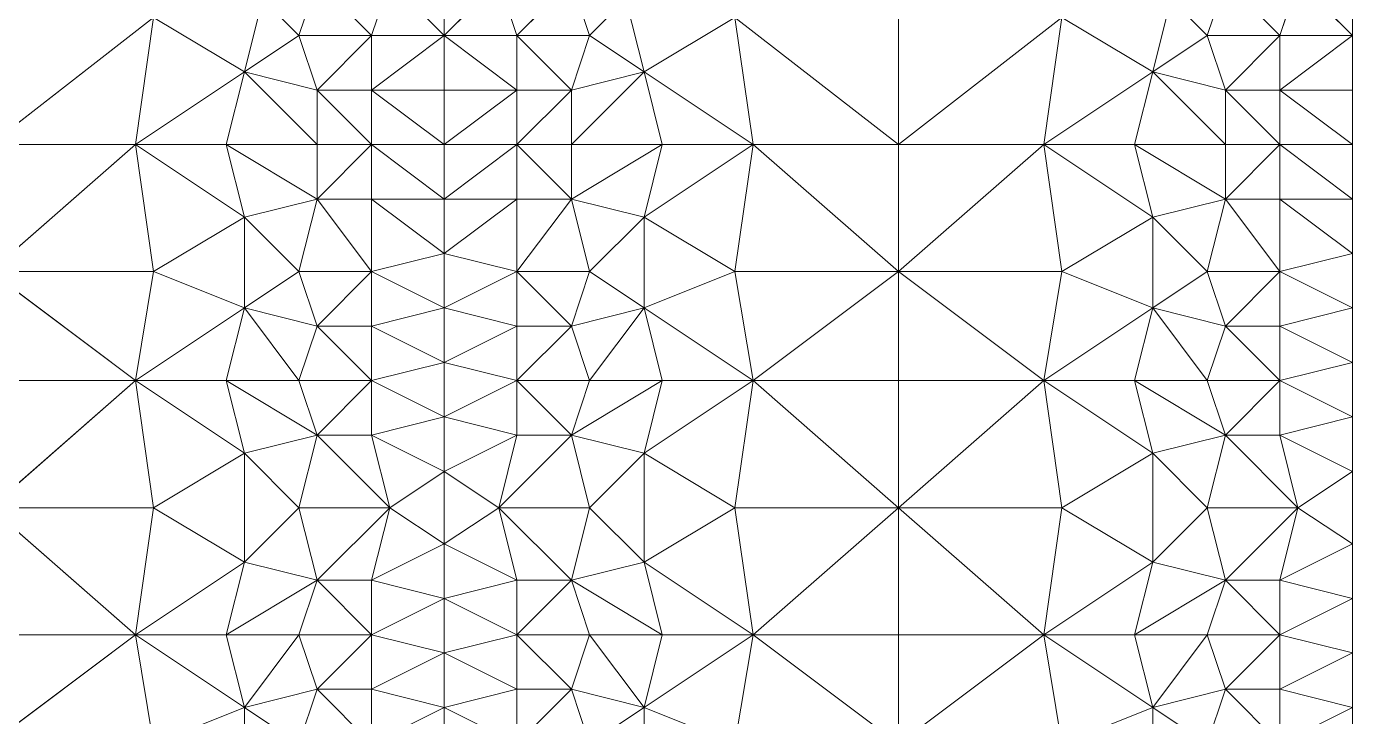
# Model space of a CAD drawing. Header units: metres. Extents: x 0 to 8, y 0 to 4.
# Drawn here: x 1.27 to 2, y 1.385 to 1.765 of the extents above; entities that cross this region are included whole.
import ezdxf

# ---------------------------------------------------------------- set-up
doc = ezdxf.new("R2010")
doc.units = ezdxf.units.M
doc.header["$MEASUREMENT"] = 0
for name, color, linetype, lineweight in [('DL_FE_MESH', 134, 'Continuous', 0), ('DL_FE_MESH_CELLS_2', 132, 'Continuous', 0), ('DL_FE_MESH_CELLS_7', 132, 'Continuous', 0), ('DL_TOPOLOGY', 7, 'Continuous', 0)]:
    doc.layers.add(name, color=color, linetype=linetype, lineweight=lineweight)

msp = doc.modelspace()

# ---------------------------------------------------------------- linework, layer by layer
at = {"layer": 'DL_FE_MESH'}
for p, q in [((1.42, 1.76), (1.43, 1.79)), ((1.46, 1.76), (1.43, 1.79)), ((1.47, 1.79), (1.46, 1.76)), ((1.47, 1.79), (1.5, 1.76)), ((1.53, 1.79), (1.5, 1.76)), ((1.54, 1.76), (1.53, 1.79)), ((1.54, 1.76), (1.57, 1.79)), ((1.57, 1.79), (1.58, 1.76)), ((1.93, 1.79), (1.92, 1.76)), ((1.93, 1.79), (1.96, 1.76)), ((1.97, 1.79), (1.96, 1.76)), ((1.97, 1.79), (2, 1.76)), ((1.4, 1.78), (1.39, 1.74)), ((1.42, 1.76), (1.4, 1.78)), ((1.6, 1.78), (1.58, 1.76)), ((1.61, 1.74), (1.6, 1.78)), ((1.75, 1.78), (1.75, 1.7)), ((1.89, 1.74), (1.9, 1.78)), ((1.9, 1.78), (1.92, 1.76)), ((1.34, 1.77), (1.25, 1.7)), ((1.33, 1.7), (1.34, 1.77)), ((1.34, 1.77), (1.39, 1.74)), ((1.66, 1.77), (1.61, 1.74)), ((1.66, 1.77), (1.75, 1.7)), ((1.66, 1.77), (1.67, 1.7)), ((1.75, 1.7), (1.84, 1.77)), ((1.84, 1.77), (1.83, 1.7)), ((1.84, 1.77), (1.89, 1.74)), ((1.39, 1.74), (1.42, 1.76)), ((1.43, 1.73), (1.42, 1.76)), ((1.42, 1.76), (1.46, 1.76)), ((1.46, 1.76), (1.43, 1.73)), ((1.46, 1.73), (1.5, 1.76)), ((1.5, 1.76), (1.46, 1.76)), ((1.46, 1.76), (1.46, 1.73)), ((1.5, 1.76), (1.54, 1.76)), ((1.54, 1.73), (1.5, 1.76)), ((1.54, 1.73), (1.54, 1.76)), ((1.58, 1.76), (1.54, 1.76)), ((1.54, 1.76), (1.57, 1.73)), ((1.58, 1.76), (1.57, 1.73)), ((1.58, 1.76), (1.61, 1.74)), ((1.92, 1.76), (1.89, 1.74)), ((1.96, 1.76), (1.92, 1.76)), ((1.92, 1.76), (1.93, 1.73)), ((1.93, 1.73), (1.96, 1.76)), ((1.96, 1.73), (2, 1.76)), ((2, 1.76), (1.96, 1.76)), ((1.96, 1.76), (1.96, 1.73)), ((1.33, 1.7), (1.39, 1.74)), ((1.38, 1.7), (1.39, 1.74)), ((1.43, 1.7), (1.39, 1.74)), ((1.43, 1.73), (1.39, 1.74)), ((1.57, 1.7), (1.61, 1.74)), ((1.61, 1.74), (1.57, 1.73)), ((1.61, 1.74), (1.67, 1.7)), ((1.61, 1.74), (1.62, 1.7)), ((1.89, 1.74), (1.83, 1.7)), ((1.89, 1.74), (1.88, 1.7)), ((1.93, 1.73), (1.89, 1.74)), ((1.89, 1.74), (1.93, 1.7)), ((1.43, 1.7), (1.43, 1.73)), ((1.43, 1.73), (1.46, 1.73)), ((1.46, 1.7), (1.43, 1.73)), ((1.5, 1.73), (1.46, 1.73)), ((1.46, 1.73), (1.5, 1.7)), ((1.46, 1.73), (1.46, 1.7)), ((1.5, 1.73), (1.54, 1.73)), ((1.54, 1.73), (1.5, 1.7)), ((1.54, 1.7), (1.54, 1.73)), ((1.54, 1.7), (1.57, 1.73)), ((1.57, 1.73), (1.54, 1.73)), ((1.57, 1.73), (1.57, 1.7)), ((1.96, 1.73), (1.93, 1.73)), ((1.93, 1.73), (1.96, 1.7)), ((1.93, 1.73), (1.93, 1.7)), ((2, 1.73), (1.96, 1.73)), ((1.96, 1.73), (2, 1.7)), ((1.96, 1.73), (1.96, 1.7)), ((1.25, 1.7), (1.33, 1.7)), ((1.33, 1.7), (1.25, 1.63)), ((1.34, 1.63), (1.33, 1.7)), ((1.33, 1.7), (1.38, 1.7)), ((1.39, 1.66), (1.33, 1.7)), ((1.39, 1.66), (1.38, 1.7)), ((1.38, 1.7), (1.43, 1.7)), ((1.43, 1.67), (1.38, 1.7)), ((1.43, 1.67), (1.43, 1.7)), ((1.43, 1.7), (1.46, 1.7)), ((1.46, 1.7), (1.43, 1.67)), ((1.5, 1.7), (1.46, 1.7)), ((1.46, 1.7), (1.5, 1.67)), ((1.46, 1.7), (1.46, 1.67)), ((1.5, 1.7), (1.54, 1.7)), ((1.54, 1.7), (1.5, 1.67)), ((1.54, 1.67), (1.54, 1.7)), ((1.57, 1.7), (1.54, 1.7)), ((1.54, 1.7), (1.57, 1.67)), ((1.57, 1.67), (1.62, 1.7)), ((1.62, 1.7), (1.57, 1.7)), ((1.57, 1.7), (1.57, 1.67)), ((1.61, 1.66), (1.67, 1.7)), ((1.62, 1.7), (1.61, 1.66)), ((1.67, 1.7), (1.62, 1.7)), ((1.67, 1.7), (1.66, 1.63)), ((1.75, 1.7), (1.67, 1.7)), ((1.67, 1.7), (1.75, 1.63)), ((1.75, 1.63), (1.83, 1.7)), ((1.83, 1.7), (1.75, 1.7)), ((1.75, 1.7), (1.75, 1.63)), ((1.88, 1.7), (1.83, 1.7)), ((1.83, 1.7), (1.89, 1.66)), ((1.83, 1.7), (1.84, 1.63)), ((1.93, 1.7), (1.88, 1.7)), ((1.88, 1.7), (1.93, 1.67)), ((1.88, 1.7), (1.89, 1.66)), ((1.93, 1.67), (1.96, 1.7)), ((1.96, 1.7), (1.93, 1.7)), ((1.93, 1.7), (1.93, 1.67)), ((2, 1.7), (1.96, 1.7)), ((1.96, 1.7), (2, 1.67)), ((1.96, 1.7), (1.96, 1.67)), ((1.39, 1.66), (1.43, 1.67)), ((1.42, 1.63), (1.43, 1.67)), ((1.43, 1.67), (1.46, 1.67)), ((1.46, 1.63), (1.43, 1.67)), ((1.5, 1.67), (1.46, 1.67)), ((1.46, 1.67), (1.5, 1.64)), ((1.46, 1.67), (1.46, 1.63)), ((1.5, 1.67), (1.54, 1.67)), ((1.54, 1.67), (1.5, 1.64)), ((1.54, 1.63), (1.54, 1.67)), ((1.54, 1.63), (1.57, 1.67)), ((1.57, 1.67), (1.54, 1.67)), ((1.57, 1.67), (1.61, 1.66)), ((1.57, 1.67), (1.58, 1.63)), ((1.93, 1.67), (1.89, 1.66)), ((1.93, 1.67), (1.92, 1.63)), ((1.96, 1.67), (1.93, 1.67)), ((1.93, 1.67), (1.96, 1.63)), ((2, 1.67), (1.96, 1.67)), ((1.96, 1.67), (2, 1.64)), ((1.96, 1.67), (1.96, 1.63)), ((1.34, 1.63), (1.39, 1.66)), ((1.39, 1.66), (1.39, 1.61)), ((1.42, 1.63), (1.39, 1.66)), ((1.61, 1.66), (1.58, 1.63)), ((1.61, 1.66), (1.66, 1.63)), ((1.61, 1.61), (1.61, 1.66)), ((1.89, 1.66), (1.84, 1.63)), ((1.89, 1.66), (1.92, 1.63)), ((1.89, 1.61), (1.89, 1.66)), ((1.5, 1.64), (1.46, 1.63)), ((1.5, 1.64), (1.54, 1.63)), ((2, 1.64), (1.96, 1.63)), ((1.25, 1.63), (1.34, 1.63)), ((1.33, 1.57), (1.25, 1.63)), ((1.33, 1.57), (1.34, 1.63)), ((1.34, 1.63), (1.39, 1.61)), ((1.39, 1.61), (1.42, 1.63)), ((1.43, 1.6), (1.42, 1.63)), ((1.42, 1.63), (1.46, 1.63)), ((1.46, 1.63), (1.43, 1.6)), ((1.46, 1.63), (1.5, 1.61)), ((1.46, 1.63), (1.46, 1.6)), ((1.54, 1.63), (1.5, 1.61)), ((1.54, 1.6), (1.54, 1.63)), ((1.58, 1.63), (1.54, 1.63)), ((1.54, 1.63), (1.57, 1.6)), ((1.58, 1.63), (1.57, 1.6)), ((1.58, 1.63), (1.61, 1.61)), ((1.66, 1.63), (1.61, 1.61)), ((1.75, 1.63), (1.66, 1.63)), ((1.66, 1.63), (1.67, 1.57)), ((1.67, 1.57), (1.75, 1.63)), ((1.84, 1.63), (1.75, 1.63)), ((1.75, 1.63), (1.83, 1.57)), ((1.75, 1.63), (1.75, 1.57)), ((1.84, 1.63), (1.83, 1.57)), ((1.84, 1.63), (1.89, 1.61)), ((1.92, 1.63), (1.89, 1.61)), ((1.96, 1.63), (1.92, 1.63)), ((1.92, 1.63), (1.93, 1.6)), ((1.93, 1.6), (1.96, 1.63)), ((1.96, 1.63), (2, 1.61)), ((1.96, 1.63), (1.96, 1.6)), ((1.39, 1.61), (1.33, 1.57)), ((1.38, 1.57), (1.39, 1.61)), ((1.42, 1.57), (1.39, 1.61)), ((1.43, 1.6), (1.39, 1.61)), ((1.5, 1.61), (1.46, 1.6)), ((1.5, 1.61), (1.54, 1.6)), ((1.61, 1.61), (1.57, 1.6)), ((1.58, 1.57), (1.61, 1.61)), ((1.61, 1.61), (1.67, 1.57)), ((1.61, 1.61), (1.62, 1.57)), ((1.89, 1.61), (1.83, 1.57)), ((1.89, 1.61), (1.88, 1.57)), ((1.93, 1.6), (1.89, 1.61)), ((1.89, 1.61), (1.92, 1.57)), ((2, 1.61), (1.96, 1.6)), ((1.42, 1.57), (1.43, 1.6)), ((1.43, 1.6), (1.46, 1.6)), ((1.46, 1.57), (1.43, 1.6)), ((1.46, 1.6), (1.5, 1.58)), ((1.46, 1.6), (1.46, 1.57)), ((1.54, 1.6), (1.5, 1.58)), ((1.54, 1.57), (1.54, 1.6)), ((1.54, 1.57), (1.57, 1.6)), ((1.57, 1.6), (1.54, 1.6)), ((1.57, 1.6), (1.58, 1.57)), ((1.93, 1.6), (1.92, 1.57)), ((1.96, 1.6), (1.93, 1.6)), ((1.93, 1.6), (1.96, 1.57)), ((1.96, 1.6), (2, 1.58)), ((1.96, 1.6), (1.96, 1.57)), ((1.5, 1.58), (1.46, 1.57)), ((1.5, 1.58), (1.54, 1.57)), ((2, 1.58), (1.96, 1.57)), ((1.25, 1.57), (1.33, 1.57)), ((1.33, 1.57), (1.25, 1.5)), ((1.34, 1.5), (1.33, 1.57)), ((1.33, 1.57), (1.38, 1.57)), ((1.39, 1.53), (1.33, 1.57)), ((1.39, 1.53), (1.38, 1.57)), ((1.38, 1.57), (1.42, 1.57)), ((1.43, 1.54), (1.38, 1.57)), ((1.43, 1.54), (1.42, 1.57)), ((1.42, 1.57), (1.46, 1.57)), ((1.46, 1.57), (1.43, 1.54)), ((1.46, 1.57), (1.5, 1.55)), ((1.46, 1.57), (1.46, 1.54)), ((1.54, 1.57), (1.5, 1.55)), ((1.54, 1.54), (1.54, 1.57)), ((1.58, 1.57), (1.54, 1.57)), ((1.54, 1.57), (1.57, 1.54)), ((1.57, 1.54), (1.62, 1.57)), ((1.58, 1.57), (1.57, 1.54)), ((1.62, 1.57), (1.58, 1.57)), ((1.61, 1.53), (1.67, 1.57)), ((1.62, 1.57), (1.61, 1.53)), ((1.67, 1.57), (1.62, 1.57)), ((1.67, 1.57), (1.66, 1.5)), ((1.75, 1.57), (1.67, 1.57)), ((1.67, 1.57), (1.75, 1.5)), ((1.75, 1.5), (1.83, 1.57)), ((1.83, 1.57), (1.75, 1.57)), ((1.75, 1.57), (1.75, 1.5)), ((1.88, 1.57), (1.83, 1.57)), ((1.83, 1.57), (1.89, 1.53)), ((1.83, 1.57), (1.84, 1.5)), ((1.92, 1.57), (1.88, 1.57)), ((1.88, 1.57), (1.93, 1.54)), ((1.88, 1.57), (1.89, 1.53)), ((1.96, 1.57), (1.92, 1.57)), ((1.92, 1.57), (1.93, 1.54)), ((1.93, 1.54), (1.96, 1.57)), ((1.96, 1.57), (2, 1.55)), ((1.96, 1.57), (1.96, 1.54)), ((1.5, 1.55), (1.46, 1.54)), ((1.5, 1.55), (1.54, 1.54)), ((2, 1.55), (1.96, 1.54)), ((1.39, 1.53), (1.43, 1.54)), ((1.42, 1.5), (1.43, 1.54)), ((1.43, 1.54), (1.46, 1.54)), ((1.47, 1.5), (1.43, 1.54)), ((1.46, 1.54), (1.5, 1.52)), ((1.46, 1.54), (1.47, 1.5)), ((1.5, 1.52), (1.54, 1.54)), ((1.53, 1.5), (1.54, 1.54)), ((1.53, 1.5), (1.57, 1.54)), ((1.57, 1.54), (1.54, 1.54)), ((1.61, 1.53), (1.57, 1.54)), ((1.57, 1.54), (1.58, 1.5)), ((1.93, 1.54), (1.89, 1.53)), ((1.93, 1.54), (1.92, 1.5)), ((1.96, 1.54), (1.93, 1.54)), ((1.93, 1.54), (1.97, 1.5)), ((1.96, 1.54), (2, 1.52)), ((1.96, 1.54), (1.97, 1.5)), ((1.34, 1.5), (1.39, 1.53)), ((1.39, 1.53), (1.39, 1.47)), ((1.42, 1.5), (1.39, 1.53)), ((1.61, 1.53), (1.58, 1.5)), ((1.61, 1.53), (1.66, 1.5)), ((1.61, 1.47), (1.61, 1.53)), ((1.89, 1.53), (1.84, 1.5)), ((1.89, 1.53), (1.92, 1.5)), ((1.89, 1.47), (1.89, 1.53)), ((1.5, 1.52), (1.47, 1.5)), ((1.5, 1.52), (1.53, 1.5)), ((2, 1.52), (1.97, 1.5)), ((1.25, 1.5), (1.34, 1.5)), ((1.33, 1.43), (1.25, 1.5)), ((1.33, 1.43), (1.34, 1.5)), ((1.39, 1.47), (1.34, 1.5)), ((1.39, 1.47), (1.42, 1.5)), ((1.43, 1.46), (1.42, 1.5)), ((1.42, 1.5), (1.47, 1.5)), ((1.47, 1.5), (1.43, 1.46)), ((1.47, 1.5), (1.46, 1.46)), ((1.5, 1.48), (1.47, 1.5)), ((1.5, 1.48), (1.53, 1.5)), ((1.54, 1.46), (1.53, 1.5)), ((1.58, 1.5), (1.53, 1.5)), ((1.53, 1.5), (1.57, 1.46)), ((1.58, 1.5), (1.57, 1.46)), ((1.58, 1.5), (1.61, 1.47)), ((1.66, 1.5), (1.61, 1.47)), ((1.75, 1.5), (1.66, 1.5)), ((1.66, 1.5), (1.67, 1.43)), ((1.67, 1.43), (1.75, 1.5)), ((1.84, 1.5), (1.75, 1.5)), ((1.75, 1.5), (1.83, 1.43)), ((1.75, 1.5), (1.75, 1.43)), ((1.84, 1.5), (1.83, 1.43)), ((1.84, 1.5), (1.89, 1.47)), ((1.92, 1.5), (1.89, 1.47)), ((1.97, 1.5), (1.92, 1.5)), ((1.92, 1.5), (1.93, 1.46)), ((1.93, 1.46), (1.97, 1.5)), ((1.97, 1.5), (1.96, 1.46)), ((2, 1.48), (1.97, 1.5)), ((1.5, 1.48), (1.46, 1.46)), ((1.54, 1.46), (1.5, 1.48)), ((2, 1.48), (1.96, 1.46)), ((1.39, 1.47), (1.33, 1.43)), ((1.38, 1.43), (1.39, 1.47)), ((1.39, 1.47), (1.43, 1.46)), ((1.61, 1.47), (1.57, 1.46)), ((1.61, 1.47), (1.67, 1.43)), ((1.61, 1.47), (1.62, 1.43)), ((1.89, 1.47), (1.83, 1.43)), ((1.89, 1.47), (1.88, 1.43)), ((1.93, 1.46), (1.89, 1.47)), ((1.43, 1.46), (1.38, 1.43)), ((1.42, 1.43), (1.43, 1.46)), ((1.43, 1.46), (1.46, 1.46)), ((1.46, 1.43), (1.43, 1.46)), ((1.5, 1.45), (1.46, 1.46)), ((1.46, 1.46), (1.46, 1.43)), ((1.5, 1.45), (1.54, 1.46)), ((1.54, 1.43), (1.54, 1.46)), ((1.54, 1.43), (1.57, 1.46)), ((1.57, 1.46), (1.54, 1.46)), ((1.57, 1.46), (1.62, 1.43)), ((1.57, 1.46), (1.58, 1.43)), ((1.88, 1.43), (1.93, 1.46)), ((1.93, 1.46), (1.92, 1.43)), ((1.96, 1.46), (1.93, 1.46)), ((1.93, 1.46), (1.96, 1.43)), ((2, 1.45), (1.96, 1.46)), ((1.96, 1.46), (1.96, 1.43)), ((1.46, 1.43), (1.5, 1.45)), ((1.54, 1.43), (1.5, 1.45)), ((1.96, 1.43), (2, 1.45)), ((1.25, 1.43), (1.33, 1.43)), ((1.33, 1.43), (1.25, 1.37)), ((1.34, 1.37), (1.33, 1.43)), ((1.33, 1.43), (1.38, 1.43)), ((1.39, 1.39), (1.33, 1.43)), ((1.39, 1.39), (1.38, 1.43)), ((1.38, 1.43), (1.42, 1.43)), ((1.42, 1.43), (1.39, 1.39)), ((1.43, 1.4), (1.42, 1.43)), ((1.42, 1.43), (1.46, 1.43)), ((1.46, 1.43), (1.43, 1.4)), ((1.5, 1.42), (1.46, 1.43)), ((1.46, 1.43), (1.46, 1.4)), ((1.5, 1.42), (1.54, 1.43)), ((1.54, 1.4), (1.54, 1.43)), ((1.58, 1.43), (1.54, 1.43)), ((1.54, 1.43), (1.57, 1.4)), ((1.58, 1.43), (1.57, 1.4)), ((1.62, 1.43), (1.58, 1.43)), ((1.58, 1.43), (1.61, 1.39)), ((1.61, 1.39), (1.67, 1.43)), ((1.62, 1.43), (1.61, 1.39)), ((1.67, 1.43), (1.62, 1.43)), ((1.67, 1.43), (1.66, 1.37)), ((1.75, 1.43), (1.67, 1.43)), ((1.67, 1.43), (1.75, 1.37)), ((1.75, 1.37), (1.83, 1.43)), ((1.83, 1.43), (1.75, 1.43)), ((1.75, 1.43), (1.75, 1.37)), ((1.83, 1.43), (1.89, 1.39)), ((1.88, 1.43), (1.83, 1.43)), ((1.83, 1.43), (1.84, 1.37)), ((1.92, 1.43), (1.88, 1.43)), ((1.88, 1.43), (1.89, 1.39)), ((1.89, 1.39), (1.92, 1.43)), ((1.96, 1.43), (1.92, 1.43)), ((1.92, 1.43), (1.93, 1.4)), ((1.93, 1.4), (1.96, 1.43)), ((2, 1.42), (1.96, 1.43)), ((1.96, 1.43), (1.96, 1.4)), ((1.46, 1.4), (1.5, 1.42)), ((1.54, 1.4), (1.5, 1.42)), ((1.96, 1.4), (2, 1.42)), ((1.39, 1.39), (1.43, 1.4)), ((1.42, 1.37), (1.43, 1.4)), ((1.43, 1.4), (1.46, 1.4)), ((1.46, 1.37), (1.43, 1.4)), ((1.5, 1.39), (1.46, 1.4)), ((1.46, 1.4), (1.46, 1.37)), ((1.5, 1.39), (1.54, 1.4)), ((1.54, 1.37), (1.54, 1.4)), ((1.54, 1.37), (1.57, 1.4)), ((1.57, 1.4), (1.54, 1.4)), ((1.57, 1.4), (1.61, 1.39)), ((1.57, 1.4), (1.58, 1.37)), ((1.93, 1.4), (1.89, 1.39)), ((1.93, 1.4), (1.92, 1.37)), ((1.96, 1.4), (1.93, 1.4)), ((1.93, 1.4), (1.96, 1.37)), ((2, 1.39), (1.96, 1.4)), ((1.96, 1.4), (1.96, 1.37)), ((1.34, 1.37), (1.39, 1.39)), ((1.39, 1.39), (1.39, 1.34)), ((1.42, 1.37), (1.39, 1.39)), ((1.46, 1.37), (1.5, 1.39)), ((1.54, 1.37), (1.5, 1.39)), ((1.61, 1.39), (1.58, 1.37)), ((1.61, 1.34), (1.61, 1.39)), ((1.66, 1.37), (1.61, 1.39)), ((1.89, 1.39), (1.84, 1.37)), ((1.89, 1.39), (1.92, 1.37)), ((1.89, 1.34), (1.89, 1.39)), ((1.96, 1.37), (2, 1.39))]:
    msp.add_line(p, q, dxfattribs=at)
at = {"layer": 'DL_FE_MESH_CELLS_2'}
for points in [[(1.53, 1.79), (1.5, 1.76), (1.54, 1.76)], [(1.54, 1.76), (1.57, 1.79), (1.53, 1.79)], [(1.58, 1.76), (1.57, 1.79), (1.54, 1.76)], [(1.6, 1.78), (1.57, 1.79), (1.58, 1.76)], [(1.92, 1.76), (1.93, 1.79), (1.9, 1.78)], [(1.96, 1.76), (1.93, 1.79), (1.92, 1.76)], [(1.96, 1.76), (1.97, 1.79), (1.93, 1.79)], [(2, 1.76), (1.97, 1.79), (1.96, 1.76)], [(1.61, 1.74), (1.6, 1.78), (1.58, 1.76)], [(1.66, 1.77), (1.6, 1.78), (1.61, 1.74)], [(1.75, 1.7), (1.75, 1.78), (1.66, 1.77)], [(1.75, 1.7), (1.84, 1.77), (1.75, 1.78)], [(1.89, 1.74), (1.9, 1.78), (1.84, 1.77)], [(1.92, 1.76), (1.9, 1.78), (1.89, 1.74)], [(1.61, 1.74), (1.67, 1.7), (1.66, 1.77)], [(1.75, 1.7), (1.66, 1.77), (1.67, 1.7)], [(1.83, 1.7), (1.84, 1.77), (1.75, 1.7)], [(1.83, 1.7), (1.89, 1.74), (1.84, 1.77)], [(1.5, 1.76), (1.54, 1.73), (1.54, 1.76)], [(1.57, 1.73), (1.58, 1.76), (1.54, 1.76)], [(1.57, 1.73), (1.54, 1.76), (1.54, 1.73)], [(1.61, 1.74), (1.58, 1.76), (1.57, 1.73)], [(1.93, 1.73), (1.92, 1.76), (1.89, 1.74)], [(1.93, 1.73), (1.96, 1.76), (1.92, 1.76)], [(1.96, 1.73), (1.96, 1.76), (1.93, 1.73)], [(1.96, 1.73), (2, 1.76), (1.96, 1.76)], [(1.57, 1.7), (1.61, 1.74), (1.57, 1.73)], [(1.62, 1.7), (1.61, 1.74), (1.57, 1.7)], [(1.62, 1.7), (1.67, 1.7), (1.61, 1.74)], [(1.83, 1.7), (1.88, 1.7), (1.89, 1.74)], [(1.93, 1.7), (1.89, 1.74), (1.88, 1.7)], [(1.93, 1.7), (1.93, 1.73), (1.89, 1.74)], [(1.54, 1.73), (1.5, 1.7), (1.54, 1.7)], [(1.54, 1.7), (1.57, 1.73), (1.54, 1.73)], [(1.57, 1.7), (1.57, 1.73), (1.54, 1.7)], [(1.96, 1.7), (1.96, 1.73), (1.93, 1.73)], [(1.96, 1.7), (1.93, 1.73), (1.93, 1.7)], [(2, 1.7), (1.96, 1.73), (1.96, 1.7)], [(1.54, 1.7), (1.5, 1.67), (1.54, 1.67)], [(1.57, 1.67), (1.57, 1.7), (1.54, 1.7)], [(1.57, 1.67), (1.54, 1.7), (1.54, 1.67)], [(1.57, 1.67), (1.62, 1.7), (1.57, 1.7)], [(1.61, 1.66), (1.62, 1.7), (1.57, 1.67)], [(1.61, 1.66), (1.67, 1.7), (1.62, 1.7)], [(1.66, 1.63), (1.67, 1.7), (1.61, 1.66)], [(1.75, 1.63), (1.67, 1.7), (1.66, 1.63)], [(1.75, 1.63), (1.75, 1.7), (1.67, 1.7)], [(1.75, 1.63), (1.83, 1.7), (1.75, 1.7)], [(1.84, 1.63), (1.83, 1.7), (1.75, 1.63)], [(1.89, 1.66), (1.88, 1.7), (1.83, 1.7)], [(1.89, 1.66), (1.83, 1.7), (1.84, 1.63)], [(1.93, 1.67), (1.93, 1.7), (1.88, 1.7)], [(1.93, 1.67), (1.88, 1.7), (1.89, 1.66)], [(1.93, 1.67), (1.96, 1.7), (1.93, 1.7)], [(1.96, 1.67), (1.96, 1.7), (1.93, 1.67)], [(2, 1.67), (1.96, 1.7), (1.96, 1.67)], [(1.54, 1.67), (1.5, 1.64), (1.54, 1.63)], [(1.54, 1.63), (1.57, 1.67), (1.54, 1.67)], [(1.58, 1.63), (1.57, 1.67), (1.54, 1.63)], [(1.61, 1.66), (1.57, 1.67), (1.58, 1.63)], [(1.92, 1.63), (1.93, 1.67), (1.89, 1.66)], [(1.96, 1.63), (1.93, 1.67), (1.92, 1.63)], [(1.96, 1.63), (1.96, 1.67), (1.93, 1.67)], [(2, 1.64), (1.96, 1.67), (1.96, 1.63)], [(1.61, 1.61), (1.61, 1.66), (1.58, 1.63)], [(1.66, 1.63), (1.61, 1.66), (1.61, 1.61)], [(1.89, 1.61), (1.89, 1.66), (1.84, 1.63)], [(1.92, 1.63), (1.89, 1.66), (1.89, 1.61)], [(1.54, 1.63), (1.5, 1.61), (1.54, 1.6)], [(1.57, 1.6), (1.58, 1.63), (1.54, 1.63)], [(1.57, 1.6), (1.54, 1.63), (1.54, 1.6)], [(1.61, 1.61), (1.58, 1.63), (1.57, 1.6)], [(1.61, 1.61), (1.67, 1.57), (1.66, 1.63)], [(1.67, 1.57), (1.75, 1.63), (1.66, 1.63)], [(1.75, 1.57), (1.75, 1.63), (1.67, 1.57)], [(1.83, 1.57), (1.84, 1.63), (1.75, 1.63)], [(1.83, 1.57), (1.75, 1.63), (1.75, 1.57)], [(1.83, 1.57), (1.89, 1.61), (1.84, 1.63)], [(1.93, 1.6), (1.92, 1.63), (1.89, 1.61)], [(1.93, 1.6), (1.96, 1.63), (1.92, 1.63)], [(1.96, 1.6), (1.96, 1.63), (1.93, 1.6)], [(2, 1.61), (1.96, 1.63), (1.96, 1.6)], [(1.58, 1.57), (1.61, 1.61), (1.57, 1.6)], [(1.62, 1.57), (1.61, 1.61), (1.58, 1.57)], [(1.62, 1.57), (1.67, 1.57), (1.61, 1.61)], [(1.83, 1.57), (1.88, 1.57), (1.89, 1.61)], [(1.92, 1.57), (1.89, 1.61), (1.88, 1.57)], [(1.92, 1.57), (1.93, 1.6), (1.89, 1.61)], [(1.54, 1.6), (1.5, 1.58), (1.54, 1.57)], [(1.54, 1.57), (1.57, 1.6), (1.54, 1.6)], [(1.58, 1.57), (1.57, 1.6), (1.54, 1.57)], [(1.96, 1.57), (1.93, 1.6), (1.92, 1.57)], [(1.96, 1.57), (1.96, 1.6), (1.93, 1.6)], [(2, 1.58), (1.96, 1.6), (1.96, 1.57)], [(1.54, 1.57), (1.5, 1.55), (1.54, 1.54)], [(1.57, 1.54), (1.58, 1.57), (1.54, 1.57)], [(1.57, 1.54), (1.54, 1.57), (1.54, 1.54)], [(1.57, 1.54), (1.62, 1.57), (1.58, 1.57)], [(1.61, 1.53), (1.62, 1.57), (1.57, 1.54)], [(1.61, 1.53), (1.67, 1.57), (1.62, 1.57)], [(1.66, 1.5), (1.67, 1.57), (1.61, 1.53)], [(1.75, 1.5), (1.67, 1.57), (1.66, 1.5)], [(1.75, 1.5), (1.75, 1.57), (1.67, 1.57)], [(1.75, 1.5), (1.83, 1.57), (1.75, 1.57)], [(1.84, 1.5), (1.83, 1.57), (1.75, 1.5)], [(1.89, 1.53), (1.88, 1.57), (1.83, 1.57)], [(1.89, 1.53), (1.83, 1.57), (1.84, 1.5)], [(1.93, 1.54), (1.92, 1.57), (1.88, 1.57)], [(1.93, 1.54), (1.88, 1.57), (1.89, 1.53)], [(1.93, 1.54), (1.96, 1.57), (1.92, 1.57)], [(1.96, 1.54), (1.96, 1.57), (1.93, 1.54)], [(2, 1.55), (1.96, 1.57), (1.96, 1.54)], [(1.54, 1.54), (1.5, 1.52), (1.53, 1.5)], [(1.53, 1.5), (1.57, 1.54), (1.54, 1.54)], [(1.58, 1.5), (1.57, 1.54), (1.53, 1.5)], [(1.61, 1.53), (1.57, 1.54), (1.58, 1.5)], [(1.92, 1.5), (1.93, 1.54), (1.89, 1.53)], [(1.97, 1.5), (1.93, 1.54), (1.92, 1.5)], [(1.97, 1.5), (1.96, 1.54), (1.93, 1.54)], [(1.97, 1.5), (2, 1.52), (1.96, 1.54)], [(1.61, 1.47), (1.61, 1.53), (1.58, 1.5)], [(1.66, 1.5), (1.61, 1.53), (1.61, 1.47)], [(1.89, 1.47), (1.89, 1.53), (1.84, 1.5)], [(1.92, 1.5), (1.89, 1.53), (1.89, 1.47)], [(1.53, 1.5), (1.5, 1.48), (1.54, 1.46)], [(1.57, 1.46), (1.58, 1.5), (1.53, 1.5)], [(1.57, 1.46), (1.53, 1.5), (1.54, 1.46)], [(1.61, 1.47), (1.58, 1.5), (1.57, 1.46)], [(1.61, 1.47), (1.67, 1.43), (1.66, 1.5)], [(1.67, 1.43), (1.75, 1.5), (1.66, 1.5)], [(1.75, 1.43), (1.75, 1.5), (1.67, 1.43)], [(1.83, 1.43), (1.84, 1.5), (1.75, 1.5)], [(1.83, 1.43), (1.75, 1.5), (1.75, 1.43)], [(1.83, 1.43), (1.89, 1.47), (1.84, 1.5)], [(1.93, 1.46), (1.92, 1.5), (1.89, 1.47)], [(1.93, 1.46), (1.97, 1.5), (1.92, 1.5)], [(1.96, 1.46), (1.97, 1.5), (1.93, 1.46)], [(1.96, 1.46), (2, 1.48), (1.97, 1.5)], [(1.62, 1.43), (1.61, 1.47), (1.57, 1.46)], [(1.62, 1.43), (1.67, 1.43), (1.61, 1.47)], [(1.83, 1.43), (1.88, 1.43), (1.89, 1.47)], [(1.88, 1.43), (1.93, 1.46), (1.89, 1.47)], [(1.5, 1.45), (1.54, 1.43), (1.54, 1.46)], [(1.54, 1.43), (1.57, 1.46), (1.54, 1.46)], [(1.58, 1.43), (1.57, 1.46), (1.54, 1.43)], [(1.62, 1.43), (1.57, 1.46), (1.58, 1.43)], [(1.92, 1.43), (1.93, 1.46), (1.88, 1.43)], [(1.96, 1.43), (1.93, 1.46), (1.92, 1.43)], [(1.96, 1.43), (1.96, 1.46), (1.93, 1.46)], [(1.96, 1.43), (2, 1.45), (1.96, 1.46)], [(1.5, 1.42), (1.54, 1.4), (1.54, 1.43)], [(1.57, 1.4), (1.58, 1.43), (1.54, 1.43)], [(1.57, 1.4), (1.54, 1.43), (1.54, 1.4)], [(1.61, 1.39), (1.58, 1.43), (1.57, 1.4)], [(1.61, 1.39), (1.62, 1.43), (1.58, 1.43)], [(1.61, 1.39), (1.67, 1.43), (1.62, 1.43)], [(1.66, 1.37), (1.67, 1.43), (1.61, 1.39)], [(1.75, 1.37), (1.67, 1.43), (1.66, 1.37)], [(1.75, 1.37), (1.75, 1.43), (1.67, 1.43)], [(1.75, 1.37), (1.83, 1.43), (1.75, 1.43)], [(1.84, 1.37), (1.83, 1.43), (1.75, 1.37)], [(1.83, 1.43), (1.89, 1.39), (1.88, 1.43)], [(1.84, 1.37), (1.89, 1.39), (1.83, 1.43)], [(1.89, 1.39), (1.92, 1.43), (1.88, 1.43)], [(1.93, 1.4), (1.92, 1.43), (1.89, 1.39)], [(1.93, 1.4), (1.96, 1.43), (1.92, 1.43)], [(1.96, 1.4), (1.96, 1.43), (1.93, 1.4)], [(1.96, 1.4), (2, 1.42), (1.96, 1.43)], [(1.5, 1.39), (1.54, 1.37), (1.54, 1.4)], [(1.54, 1.37), (1.57, 1.4), (1.54, 1.4)], [(1.58, 1.37), (1.57, 1.4), (1.54, 1.37)], [(1.61, 1.39), (1.57, 1.4), (1.58, 1.37)], [(1.92, 1.37), (1.93, 1.4), (1.89, 1.39)], [(1.96, 1.37), (1.93, 1.4), (1.92, 1.37)], [(1.96, 1.37), (1.96, 1.4), (1.93, 1.4)], [(1.96, 1.37), (2, 1.39), (1.96, 1.4)], [(1.61, 1.34), (1.61, 1.39), (1.58, 1.37)], [(1.66, 1.37), (1.61, 1.39), (1.61, 1.34)], [(1.89, 1.34), (1.89, 1.39), (1.84, 1.37)], [(1.92, 1.37), (1.89, 1.39), (1.89, 1.34)]]:
    msp.add_3dface(points, dxfattribs=at)
for points, invisible_edges in [([(1.5, 1.79), (1.5, 1.76), (1.53, 1.79)], 1), ([(2, 1.76), (2, 1.79), (1.97, 1.79)], 1), ([(1.5, 1.76), (1.5, 1.73), (1.54, 1.73)], 1), ([(2, 1.73), (2, 1.76), (1.96, 1.73)], 1), ([(1.5, 1.73), (1.5, 1.7), (1.54, 1.73)], 1), ([(2, 1.7), (2, 1.73), (1.96, 1.73)], 1), ([(1.5, 1.7), (1.5, 1.67), (1.54, 1.7)], 1), ([(2, 1.67), (2, 1.7), (1.96, 1.7)], 1), ([(1.5, 1.67), (1.5, 1.64), (1.54, 1.67)], 1), ([(2, 1.64), (2, 1.67), (1.96, 1.67)], 1), ([(1.5, 1.64), (1.5, 1.61), (1.54, 1.63)], 1), ([(2, 1.61), (2, 1.64), (1.96, 1.63)], 1), ([(1.5, 1.61), (1.5, 1.58), (1.54, 1.6)], 1), ([(2, 1.58), (2, 1.61), (1.96, 1.6)], 1), ([(1.5, 1.58), (1.5, 1.55), (1.54, 1.57)], 1), ([(2, 1.55), (2, 1.58), (1.96, 1.57)], 1), ([(1.54, 1.54), (1.5, 1.55), (1.5, 1.52)], 2), ([(1.96, 1.54), (2, 1.52), (2, 1.55)], 2), ([(1.5, 1.52), (1.5, 1.48), (1.53, 1.5)], 1), ([(2, 1.48), (2, 1.52), (1.97, 1.5)], 1), ([(1.54, 1.46), (1.5, 1.48), (1.5, 1.45)], 2), ([(1.96, 1.46), (2, 1.45), (2, 1.48)], 2), ([(1.5, 1.45), (1.5, 1.42), (1.54, 1.43)], 1), ([(2, 1.42), (2, 1.45), (1.96, 1.43)], 1), ([(1.5, 1.42), (1.5, 1.39), (1.54, 1.4)], 1), ([(2, 1.39), (2, 1.42), (1.96, 1.4)], 1), ([(1.5, 1.39), (1.5, 1.36), (1.54, 1.37)], 1), ([(2, 1.36), (2, 1.39), (1.96, 1.37)], 1)]:
    msp.add_3dface(points, dxfattribs=dict(at, invisible_edges=invisible_edges))
at = {"layer": 'DL_FE_MESH_CELLS_7'}
for points in [[(1.4, 1.78), (1.42, 1.76), (1.43, 1.79)], [(1.43, 1.79), (1.42, 1.76), (1.46, 1.76)], [(1.43, 1.79), (1.46, 1.76), (1.47, 1.79)], [(1.5, 1.76), (1.47, 1.79), (1.46, 1.76)], [(1.25, 1.78), (1.25, 1.7), (1.34, 1.77)], [(1.34, 1.77), (1.39, 1.74), (1.4, 1.78)], [(1.4, 1.78), (1.39, 1.74), (1.42, 1.76)], [(1.34, 1.77), (1.25, 1.7), (1.33, 1.7)], [(1.39, 1.74), (1.34, 1.77), (1.33, 1.7)], [(1.39, 1.74), (1.43, 1.73), (1.42, 1.76)], [(1.42, 1.76), (1.43, 1.73), (1.46, 1.76)], [(1.46, 1.76), (1.43, 1.73), (1.46, 1.73)], [(1.46, 1.73), (1.5, 1.76), (1.46, 1.76)], [(1.39, 1.74), (1.33, 1.7), (1.38, 1.7)], [(1.39, 1.74), (1.38, 1.7), (1.43, 1.7)], [(1.39, 1.74), (1.43, 1.7), (1.43, 1.73)], [(1.43, 1.73), (1.43, 1.7), (1.46, 1.7)], [(1.43, 1.73), (1.46, 1.7), (1.46, 1.73)], [(1.5, 1.7), (1.46, 1.73), (1.46, 1.7)], [(1.33, 1.7), (1.25, 1.63), (1.34, 1.63)], [(1.25, 1.7), (1.25, 1.63), (1.33, 1.7)], [(1.39, 1.66), (1.33, 1.7), (1.34, 1.63)], [(1.38, 1.7), (1.33, 1.7), (1.39, 1.66)], [(1.38, 1.7), (1.39, 1.66), (1.43, 1.67)], [(1.38, 1.7), (1.43, 1.67), (1.43, 1.7)], [(1.46, 1.7), (1.43, 1.67), (1.46, 1.67)], [(1.43, 1.7), (1.43, 1.67), (1.46, 1.7)], [(1.5, 1.67), (1.46, 1.7), (1.46, 1.67)], [(1.39, 1.66), (1.42, 1.63), (1.43, 1.67)], [(1.43, 1.67), (1.42, 1.63), (1.46, 1.63)], [(1.43, 1.67), (1.46, 1.63), (1.46, 1.67)], [(1.5, 1.64), (1.46, 1.67), (1.46, 1.63)], [(1.34, 1.63), (1.39, 1.61), (1.39, 1.66)], [(1.39, 1.66), (1.39, 1.61), (1.42, 1.63)], [(1.25, 1.63), (1.25, 1.57), (1.33, 1.57)], [(1.25, 1.63), (1.33, 1.57), (1.34, 1.63)], [(1.34, 1.63), (1.33, 1.57), (1.39, 1.61)], [(1.39, 1.61), (1.43, 1.6), (1.42, 1.63)], [(1.42, 1.63), (1.43, 1.6), (1.46, 1.63)], [(1.46, 1.63), (1.43, 1.6), (1.46, 1.6)], [(1.5, 1.61), (1.46, 1.63), (1.46, 1.6)], [(1.39, 1.61), (1.33, 1.57), (1.38, 1.57)], [(1.39, 1.61), (1.38, 1.57), (1.42, 1.57)], [(1.39, 1.61), (1.42, 1.57), (1.43, 1.6)], [(1.43, 1.6), (1.42, 1.57), (1.46, 1.57)], [(1.43, 1.6), (1.46, 1.57), (1.46, 1.6)], [(1.5, 1.58), (1.46, 1.6), (1.46, 1.57)], [(1.33, 1.57), (1.25, 1.5), (1.34, 1.5)], [(1.25, 1.57), (1.25, 1.5), (1.33, 1.57)], [(1.33, 1.57), (1.34, 1.5), (1.39, 1.53)], [(1.33, 1.57), (1.39, 1.53), (1.38, 1.57)], [(1.38, 1.57), (1.39, 1.53), (1.43, 1.54)], [(1.38, 1.57), (1.43, 1.54), (1.42, 1.57)], [(1.42, 1.57), (1.43, 1.54), (1.46, 1.57)], [(1.46, 1.57), (1.43, 1.54), (1.46, 1.54)], [(1.5, 1.55), (1.46, 1.57), (1.46, 1.54)], [(1.39, 1.53), (1.42, 1.5), (1.43, 1.54)], [(1.43, 1.54), (1.42, 1.5), (1.47, 1.5)], [(1.43, 1.54), (1.47, 1.5), (1.46, 1.54)], [(1.47, 1.5), (1.5, 1.52), (1.46, 1.54)], [(1.34, 1.5), (1.39, 1.47), (1.39, 1.53)], [(1.39, 1.53), (1.39, 1.47), (1.42, 1.5)], [(1.25, 1.5), (1.25, 1.43), (1.33, 1.43)], [(1.25, 1.5), (1.33, 1.43), (1.34, 1.5)], [(1.34, 1.5), (1.33, 1.43), (1.39, 1.47)], [(1.39, 1.47), (1.43, 1.46), (1.42, 1.5)], [(1.42, 1.5), (1.43, 1.46), (1.47, 1.5)], [(1.47, 1.5), (1.43, 1.46), (1.46, 1.46)], [(1.46, 1.46), (1.5, 1.48), (1.47, 1.5)], [(1.39, 1.47), (1.33, 1.43), (1.38, 1.43)], [(1.39, 1.47), (1.38, 1.43), (1.43, 1.46)], [(1.43, 1.46), (1.38, 1.43), (1.42, 1.43)], [(1.43, 1.46), (1.42, 1.43), (1.46, 1.43)], [(1.43, 1.46), (1.46, 1.43), (1.46, 1.46)], [(1.46, 1.43), (1.5, 1.45), (1.46, 1.46)], [(1.33, 1.43), (1.25, 1.37), (1.34, 1.37)], [(1.25, 1.43), (1.25, 1.37), (1.33, 1.43)], [(1.33, 1.43), (1.34, 1.37), (1.39, 1.39)], [(1.33, 1.43), (1.39, 1.39), (1.38, 1.43)], [(1.38, 1.43), (1.39, 1.39), (1.42, 1.43)], [(1.42, 1.43), (1.39, 1.39), (1.43, 1.4)], [(1.42, 1.43), (1.43, 1.4), (1.46, 1.43)], [(1.46, 1.43), (1.43, 1.4), (1.46, 1.4)], [(1.46, 1.4), (1.5, 1.42), (1.46, 1.43)], [(1.39, 1.39), (1.42, 1.37), (1.43, 1.4)], [(1.43, 1.4), (1.42, 1.37), (1.46, 1.37)], [(1.43, 1.4), (1.46, 1.37), (1.46, 1.4)], [(1.46, 1.37), (1.5, 1.39), (1.46, 1.4)], [(1.34, 1.37), (1.39, 1.34), (1.39, 1.39)], [(1.39, 1.39), (1.39, 1.34), (1.42, 1.37)]]:
    msp.add_3dface(points, dxfattribs=at)
for points, invisible_edges in [([(1.5, 1.76), (1.5, 1.79), (1.47, 1.79)], 1), ([(1.5, 1.73), (1.5, 1.76), (1.46, 1.73)], 1), ([(1.5, 1.7), (1.5, 1.73), (1.46, 1.73)], 1), ([(1.5, 1.67), (1.5, 1.7), (1.46, 1.7)], 1), ([(1.5, 1.64), (1.5, 1.67), (1.46, 1.67)], 1), ([(1.5, 1.61), (1.5, 1.64), (1.46, 1.63)], 1), ([(1.5, 1.58), (1.5, 1.61), (1.46, 1.6)], 1), ([(1.5, 1.55), (1.5, 1.58), (1.46, 1.57)], 1), ([(1.46, 1.54), (1.5, 1.52), (1.5, 1.55)], 2), ([(1.5, 1.48), (1.5, 1.52), (1.47, 1.5)], 1), ([(1.46, 1.46), (1.5, 1.45), (1.5, 1.48)], 2), ([(1.5, 1.42), (1.5, 1.45), (1.46, 1.43)], 1), ([(1.5, 1.39), (1.5, 1.42), (1.46, 1.4)], 1), ([(1.5, 1.36), (1.5, 1.39), (1.46, 1.37)], 1)]:
    msp.add_3dface(points, dxfattribs=dict(at, invisible_edges=invisible_edges))
at = {"layer": 'DL_TOPOLOGY'}
for p, q in [((1.5, 2), (1.5, 1)), ((2, 1), (2, 2))]:
    msp.add_line(p, q, dxfattribs=at)

doc.saveas('drawing.dxf')
